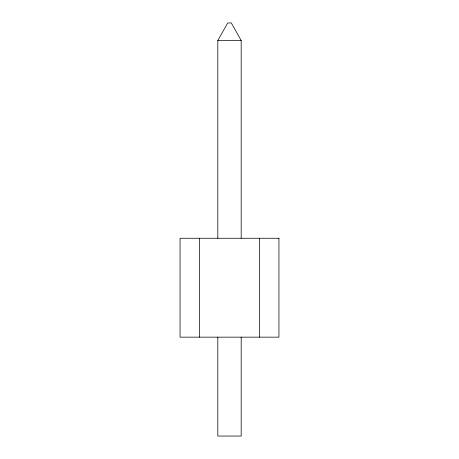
<?xml version="1.0" encoding="UTF-8"?>
<svg xmlns="http://www.w3.org/2000/svg" width="459" height="459" viewBox="0 0 459 459"><rect width="100%" height="100%" fill="white"/><g stroke="black" fill="none" stroke-linecap="round" stroke-linejoin="round"><path stroke-width="0.69" d="M217.818 238.261L217.818 40.472L227.71 22.95L231.29 22.95L241.182 40.472L241.182 238.261M217.818 40.472L241.182 40.472M259.478 238.261L259.478 337.153M241.182 337.153L241.182 436.05L217.818 436.05L217.818 337.153M199.522 238.261L199.522 337.153M278.946 238.261L180.054 238.261L180.054 337.153L278.946 337.153L278.946 238.261"/></g></svg>
